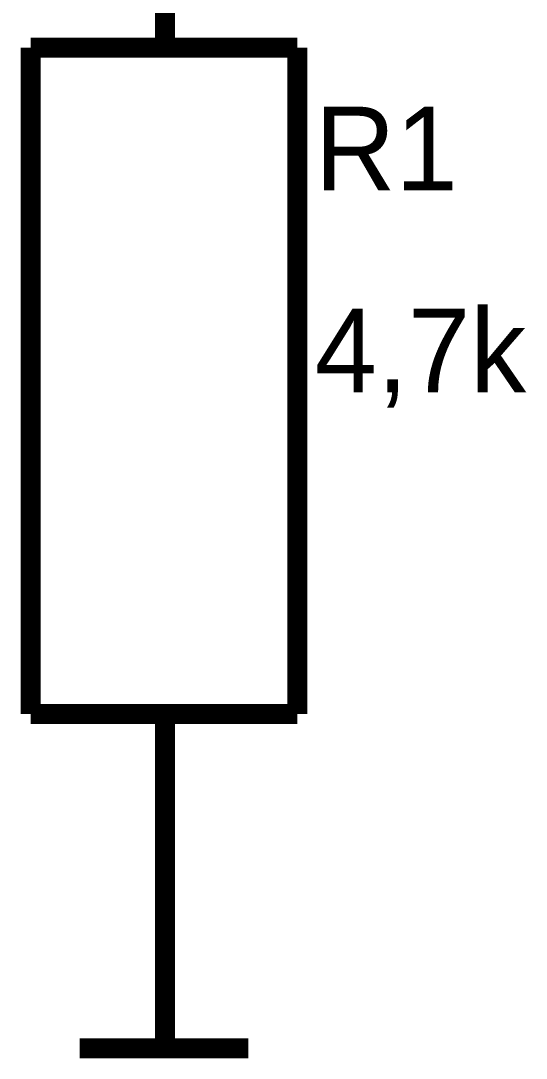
# Model space of a CAD drawing. Header units: inches. Extents: x 0 to 841, y 0 to 594.
# Drawn here: x 110.36 to 117.94, y 27.31 to 42.89 of the extents above; entities that cross this region are included whole.
import ezdxf

# ---------------------------------------------------------------- set-up
doc = ezdxf.new("R2010")
doc.units = ezdxf.units.IN
doc.layers.add('Sheet', color=255, linetype='Continuous')

msp = doc.modelspace()

# ---------------------------------------------------------------- linework, layer by layer
at = {"layer": 'Sheet'}
for points in [[(112.52, 42.488, 0.3, 0.3, 0), (112.52, 44.997, 0.3, 0.3, 0)], [(110.508, 42.488, 0.3, 0.3, 0), (110.508, 32.48, 0.3, 0.3, 0)], [(114.506, 42.488, 0.3, 0.3, 0), (110.508, 42.488, 0.3, 0.3, 0)], [(114.506, 32.48, 0.3, 0.3, 0), (114.506, 42.488, 0.3, 0.3, 0)], [(110.508, 32.48, 0.3, 0.3, 0), (114.506, 32.48, 0.3, 0.3, 0)], [(112.52, 32.48, 0.3, 0.3, 0), (112.52, 29.998, 0.3, 0.3, 0)], [(112.52, 29.998, 0.3, 0.3, 0), (112.52, 27.463, 0.3, 0.3, 0)], [(111.24, 27.463, 0.3, 0.3, 0), (113.774, 27.463, 0.3, 0.3, 0)]]:
    msp.add_lwpolyline(points, format="xyseb", dxfattribs=at)

# ---------------------------------------------------------------- texts
for s, p in [('R1', (114.767, 40.346)), ('4,7k', (114.767, 37.314))]:
    msp.add_text(s, height=1.2543, dxfattribs=at).set_placement(p)

doc.saveas('drawing.dxf')
